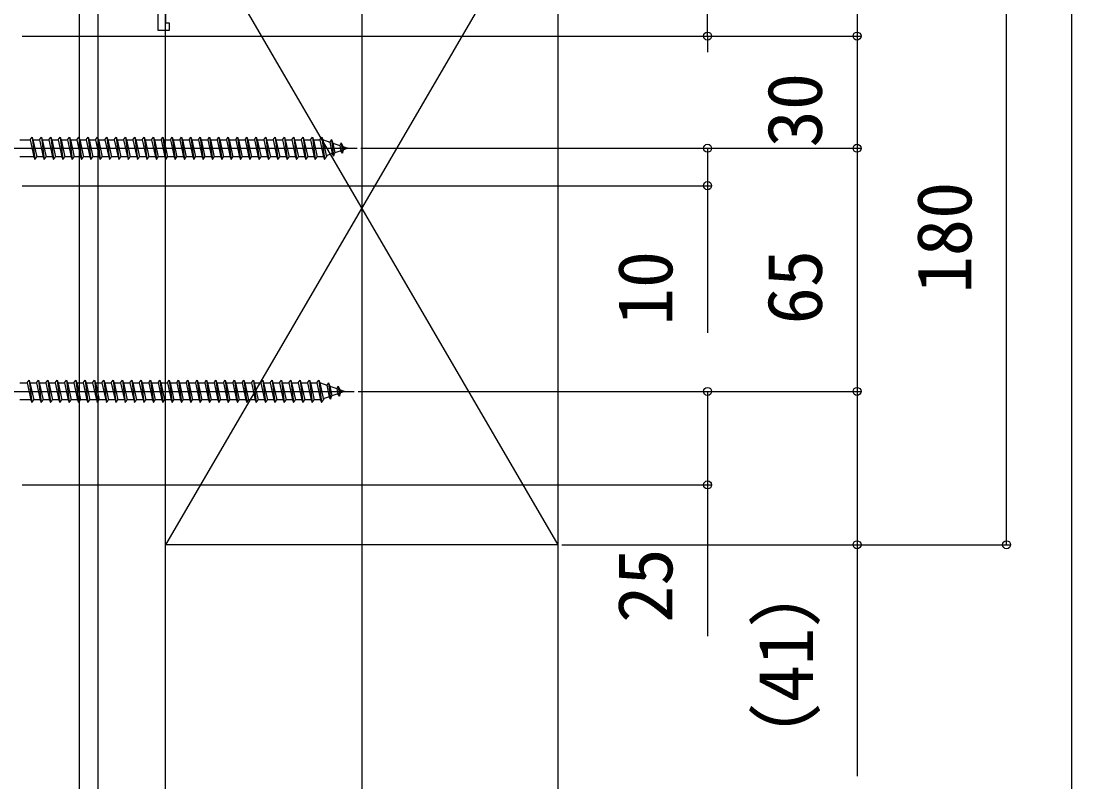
# Model space of a CAD drawing. Units: millimetres, scale not verified. Extents: x -875 to 875, y -1303 to 1296.
# Drawn here: x 593.9 to 875, y 322.7 to 526.1 of the extents above; entities that cross this region are included whole.
import ezdxf
from ezdxf.enums import TextEntityAlignment as Align

# ---------------------------------------------------------------- set-up
doc = ezdxf.new("R2010")
doc.units = ezdxf.units.MM
doc.header["$LTSCALE"] = 8
for name, color, linetype in [('0-2_YKK_11', 7, 'Continuous'), ('0-4_YKK_12', 2, 'Continuous'), ('0-5_YKK_13', 4, 'Continuous'), ('0-6_YKK_D', 6, 'Continuous'), ('0-7_YKK_ZWAK', 7, 'Continuous'), ('0-8_YSS_K', 3, 'Continuous')]:
    doc.layers.add(name, color=color, linetype=linetype)
doc.styles.add('ＭＳ ゴシック', font='')
doc.styles.get('ＭＳ ゴシック').set_extended_font_data('MS Gothic')

msp = doc.modelspace()

# ---------------------------------------------------------------- linework, layer by layer
at = {"layer": '0-2_YKK_11'}
msp.add_lwpolyline([(629.7, 554.814), (629.7, 541.543), (630, 538.114), (630, 535.906), (630.417, 535.614), (632.5, 535.614), (632.5, 525.614), (633.5, 525.614), (633.5, 523.614), (630.5, 523.614), (630.5, 533.114), (627.626, 535.127)], dxfattribs=at)
at = {"layer": '0-4_YKK_12'}
msp.add_line((685, 997.414), (685, 53.114), dxfattribs=at)
at = {"layer": '0-5_YKK_13'}
for p, q in [((596.8, 495.114), (597.55, 489.114)), ((598.8, 494.364), (599.3, 495.114)), ((599.3, 495.114), (600.05, 489.114)), ((599.3, 495.114), (599.55, 494.364)), ((601.8, 495.114), (602.55, 489.114)), ((604.3, 495.114), (605.05, 489.114)), ((606.8, 495.114), (607.55, 489.114)), ((609.3, 495.114), (610.05, 489.114)), ((611.8, 495.114), (612.55, 489.114)), ((614.3, 495.114), (615.05, 489.114)), ((616.8, 495.114), (617.55, 489.114)), ((619.3, 495.114), (620.05, 489.114)), ((621.8, 495.114), (622.55, 489.114)), ((624.3, 495.114), (625.05, 489.114)), ((626.8, 495.114), (627.55, 489.114)), ((629.3, 495.114), (630.05, 489.114)), ((631.8, 495.114), (632.55, 489.114)), ((634.3, 495.114), (635.05, 489.114)), ((636.8, 495.114), (637.55, 489.114)), ((639.3, 495.114), (640.05, 489.114)), ((641.8, 495.114), (642.55, 489.114)), ((644.3, 495.114), (645.05, 489.114)), ((646.8, 495.114), (647.55, 489.114)), ((649.3, 495.114), (650.05, 489.114)), ((651.8, 495.114), (652.55, 489.114)), ((654.3, 495.114), (655.05, 489.114)), ((656.8, 495.114), (657.55, 489.114)), ((659.3, 495.114), (660.05, 489.114)), ((661.8, 495.114), (662.55, 489.114)), ((664.3, 495.114), (665.05, 489.114)), ((666.8, 495.114), (667.55, 489.114)), ((669.3, 495.114), (670.05, 489.114)), ((671.8, 495.114), (672.55, 489.114)), ((674.3, 495.114), (675.05, 489.114)), ((584.8, 492.114), (683.8, 492.114)), ((593.5, 494.364), (596.3, 494.364)), ((597.05, 494.364), (598.05, 489.864)), ((597.05, 494.364), (598.8, 494.364)), ((598.8, 494.364), (599.8, 489.864)), ((599.55, 494.364), (600.55, 489.864)), ((599.55, 494.364), (601.3, 494.364)), ((602.05, 494.364), (603.8, 494.364)), ((602.05, 494.364), (603.05, 489.864)), ((604.55, 494.364), (606.3, 494.364)), ((604.55, 494.364), (605.55, 489.864)), ((607.05, 494.364), (608.8, 494.364)), ((607.05, 494.364), (608.05, 489.864)), ((609.55, 494.364), (611.3, 494.364)), ((609.55, 494.364), (610.55, 489.864)), ((612.05, 494.364), (613.8, 494.364)), ((612.05, 494.364), (613.05, 489.864)), ((614.55, 494.364), (616.3, 494.364)), ((614.55, 494.364), (615.55, 489.864)), ((617.05, 494.364), (618.8, 494.364)), ((617.05, 494.364), (618.05, 489.864)), ((619.55, 494.364), (621.3, 494.364)), ((619.55, 494.364), (620.55, 489.864)), ((622.05, 494.364), (623.8, 494.364)), ((622.05, 494.364), (623.05, 489.864)), ((624.55, 494.364), (626.3, 494.364)), ((624.55, 494.364), (625.55, 489.864)), ((627.05, 494.364), (628.8, 494.364)), ((627.05, 494.364), (628.05, 489.864)), ((629.55, 494.364), (631.3, 494.364)), ((629.55, 494.364), (630.55, 489.864)), ((632.05, 494.364), (633.05, 489.864)), ((634.55, 494.364), (636.3, 494.364)), ((634.55, 494.364), (635.55, 489.864)), ((637.05, 494.364), (638.05, 489.864)), ((639.55, 494.364), (641.3, 494.364)), ((639.55, 494.364), (640.55, 489.864)), ((642.05, 494.364), (643.05, 489.864)), ((644.55, 494.364), (646.3, 494.364)), ((644.55, 494.364), (645.55, 489.864)), ((647.05, 494.364), (648.05, 489.864)), ((649.55, 494.364), (651.3, 494.364)), ((649.55, 494.364), (650.55, 489.864)), ((652.05, 494.364), (653.05, 489.864)), ((654.55, 494.364), (656.3, 494.364)), ((654.55, 494.364), (655.55, 489.864)), ((657.05, 494.364), (658.05, 489.864)), ((659.55, 494.364), (661.3, 494.364)), ((659.55, 494.364), (660.55, 489.864)), ((662.05, 494.364), (663.05, 489.864)), ((664.55, 494.364), (666.3, 494.364)), ((664.55, 494.364), (665.55, 489.864)), ((667.05, 494.364), (668.8, 494.364)), ((667.05, 494.364), (668.05, 489.864)), ((669.55, 494.364), (670.55, 489.864)), ((669.55, 494.364), (671.3, 494.364)), ((672.05, 494.364), (673.05, 489.864)), ((672.05, 494.364), (673.8, 494.364)), ((674.55, 494.364), (674.766, 494.364)), ((674.55, 494.364), (675.55, 489.864)), ((674.766, 494.364), (676.427, 493.792)), ((676.886, 494.428), (676.427, 493.792)), ((676.427, 493.792), (677.12, 490.675)), ((676.886, 494.428), (677.239, 493.513)), ((676.886, 494.428), (677.44, 489.992)), ((677.239, 493.513), (679.134, 492.86)), ((677.239, 493.513), (677.817, 490.915)), ((679.498, 493.528), (679.134, 492.86)), ((679.134, 492.86), (679.442, 491.475)), ((679.498, 493.528), (679.946, 492.581)), ((679.498, 493.528), (679.837, 490.818)), ((679.946, 492.581), (681.3, 492.114)), ((679.946, 492.581), (680.139, 491.715)), ((681.3, 492.114), (680.139, 491.715)), ((597.3, 489.864), (593.5, 489.864)), ((599.8, 489.864), (598.05, 489.864)), ((599.8, 489.864), (600.05, 489.114)), ((600.05, 489.114), (600.55, 489.864)), ((602.3, 489.864), (600.55, 489.864)), ((604.8, 489.864), (603.05, 489.864)), ((607.3, 489.864), (605.55, 489.864)), ((609.8, 489.864), (608.05, 489.864)), ((612.3, 489.864), (610.55, 489.864)), ((614.8, 489.864), (613.05, 489.864)), ((617.3, 489.864), (615.55, 489.864)), ((619.8, 489.864), (618.05, 489.864)), ((622.3, 489.864), (620.55, 489.864)), ((624.8, 489.864), (623.05, 489.864)), ((627.3, 489.864), (625.55, 489.864)), ((629.8, 489.864), (628.05, 489.864)), ((632.3, 489.864), (630.55, 489.864)), ((634.8, 489.864), (633.05, 489.864)), ((637.3, 489.864), (635.55, 489.864)), ((639.8, 489.864), (638.05, 489.864)), ((642.3, 489.864), (640.55, 489.864)), ((644.8, 489.864), (643.05, 489.864)), ((647.3, 489.864), (645.55, 489.864)), ((649.8, 489.864), (648.05, 489.864)), ((652.3, 489.864), (650.55, 489.864)), ((654.8, 489.864), (653.05, 489.864)), ((657.3, 489.864), (655.55, 489.864)), ((659.8, 489.864), (658.05, 489.864)), ((662.3, 489.864), (660.55, 489.864)), ((664.8, 489.864), (663.05, 489.864)), ((667.3, 489.864), (665.55, 489.864)), ((669.8, 489.864), (668.05, 489.864)), ((672.3, 489.864), (670.55, 489.864)), ((674.766, 489.864), (673.05, 489.864)), ((674.798, 489.875), (674.766, 489.864)), ((677.12, 490.675), (675.494, 490.115)), ((677.44, 489.992), (677.12, 490.675)), ((677.44, 489.992), (677.817, 490.915)), ((679.442, 491.475), (677.817, 490.915)), ((679.837, 490.818), (679.442, 491.475)), ((679.837, 490.818), (680.139, 491.715)), ((593.5, 429.364), (595.5, 429.364)), ((596, 430.114), (596.75, 424.114)), ((596.25, 429.364), (597.25, 424.864)), ((596.25, 429.364), (598, 429.364)), ((598, 429.364), (598.5, 430.114)), ((598, 429.364), (599, 424.864)), ((598.5, 430.114), (599.25, 424.114)), ((598.5, 430.114), (598.75, 429.364)), ((598.75, 429.364), (599.75, 424.864)), ((598.75, 429.364), (600.5, 429.364)), ((601, 430.114), (601.75, 424.114)), ((601.25, 429.364), (603, 429.364)), ((601.25, 429.364), (602.25, 424.864)), ((603.5, 430.114), (604.25, 424.114)), ((603.75, 429.364), (605.5, 429.364)), ((603.75, 429.364), (604.75, 424.864)), ((606, 430.114), (606.75, 424.114)), ((606.25, 429.364), (608, 429.364)), ((606.25, 429.364), (607.25, 424.864)), ((608.5, 430.114), (609.25, 424.114)), ((608.75, 429.364), (610.5, 429.364)), ((608.75, 429.364), (609.75, 424.864)), ((611, 430.114), (611.75, 424.114)), ((611.25, 429.364), (613, 429.364)), ((611.25, 429.364), (612.25, 424.864)), ((613.5, 430.114), (614.25, 424.114)), ((613.75, 429.364), (615.5, 429.364)), ((613.75, 429.364), (614.75, 424.864)), ((616, 430.114), (616.75, 424.114)), ((616.25, 429.364), (618, 429.364)), ((616.25, 429.364), (617.25, 424.864)), ((618.5, 430.114), (619.25, 424.114)), ((618.75, 429.364), (620.5, 429.364)), ((618.75, 429.364), (619.75, 424.864)), ((621, 430.114), (621.75, 424.114)), ((621.25, 429.364), (623, 429.364)), ((621.25, 429.364), (622.25, 424.864)), ((623.5, 430.114), (624.25, 424.114)), ((623.75, 429.364), (625.5, 429.364)), ((623.75, 429.364), (624.75, 424.864)), ((626, 430.114), (626.75, 424.114)), ((626.25, 429.364), (628, 429.364)), ((626.25, 429.364), (627.25, 424.864)), ((628.5, 430.114), (629.25, 424.114)), ((628.75, 429.364), (630.5, 429.364)), ((628.75, 429.364), (629.75, 424.864)), ((631, 430.114), (631.75, 424.114)), ((631.25, 429.364), (632.25, 424.864)), ((633.5, 430.114), (634.25, 424.114)), ((633.75, 429.364), (635.5, 429.364)), ((633.75, 429.364), (634.75, 424.864)), ((636, 430.114), (636.75, 424.114)), ((636.25, 429.364), (637.25, 424.864)), ((638.5, 430.114), (639.25, 424.114)), ((638.75, 429.364), (640.5, 429.364)), ((638.75, 429.364), (639.75, 424.864)), ((641, 430.114), (641.75, 424.114)), ((641.25, 429.364), (642.25, 424.864)), ((643.5, 430.114), (644.25, 424.114)), ((643.75, 429.364), (645.5, 429.364)), ((643.75, 429.364), (644.75, 424.864)), ((646, 430.114), (646.75, 424.114)), ((646.25, 429.364), (647.25, 424.864)), ((648.5, 430.114), (649.25, 424.114)), ((648.75, 429.364), (650.5, 429.364)), ((648.75, 429.364), (649.75, 424.864)), ((651, 430.114), (651.75, 424.114)), ((651.25, 429.364), (652.25, 424.864)), ((653.5, 430.114), (654.25, 424.114)), ((653.75, 429.364), (655.5, 429.364)), ((653.75, 429.364), (654.75, 424.864)), ((656, 430.114), (656.75, 424.114)), ((656.25, 429.364), (657.25, 424.864)), ((658.5, 430.114), (659.25, 424.114)), ((658.75, 429.364), (660.5, 429.364)), ((658.75, 429.364), (659.75, 424.864)), ((661, 430.114), (661.75, 424.114)), ((661.25, 429.364), (662.25, 424.864)), ((663.5, 430.114), (664.25, 424.114)), ((663.75, 429.364), (665.5, 429.364)), ((663.75, 429.364), (664.75, 424.864)), ((666, 430.114), (666.75, 424.114)), ((666.25, 429.364), (668, 429.364)), ((666.25, 429.364), (667.25, 424.864)), ((668.5, 430.114), (669.25, 424.114)), ((668.75, 429.364), (669.75, 424.864)), ((668.75, 429.364), (670.5, 429.364)), ((671, 430.114), (671.75, 424.114)), ((671.25, 429.364), (672.25, 424.864)), ((671.25, 429.364), (673, 429.364)), ((673.5, 430.114), (674.25, 424.114)), ((673.75, 429.364), (673.966, 429.364)), ((673.75, 429.364), (674.75, 424.864)), ((673.966, 429.364), (675.627, 428.792)), ((676.086, 429.428), (675.627, 428.792)), ((675.627, 428.792), (676.32, 425.675)), ((676.086, 429.428), (676.439, 428.513)), ((676.086, 429.428), (676.64, 424.992)), ((676.439, 428.513), (678.334, 427.86)), ((676.439, 428.513), (677.017, 425.915)), ((678.698, 428.528), (678.334, 427.86)), ((678.334, 427.86), (678.642, 426.475)), ((678.698, 428.528), (679.146, 427.581)), ((678.698, 428.528), (679.037, 425.818)), ((679.146, 427.581), (680.5, 427.114)), ((679.146, 427.581), (679.339, 426.715)), ((584, 427.114), (683, 427.114)), ((596.5, 424.864), (593.5, 424.864)), ((599, 424.864), (597.25, 424.864)), ((599, 424.864), (599.25, 424.114)), ((599.25, 424.114), (599.75, 424.864)), ((601.5, 424.864), (599.75, 424.864)), ((604, 424.864), (602.25, 424.864)), ((606.5, 424.864), (604.75, 424.864)), ((609, 424.864), (607.25, 424.864)), ((611.5, 424.864), (609.75, 424.864)), ((614, 424.864), (612.25, 424.864)), ((616.5, 424.864), (614.75, 424.864)), ((619, 424.864), (617.25, 424.864)), ((621.5, 424.864), (619.75, 424.864)), ((624, 424.864), (622.25, 424.864)), ((626.5, 424.864), (624.75, 424.864)), ((629, 424.864), (627.25, 424.864)), ((631.5, 424.864), (629.75, 424.864)), ((634, 424.864), (632.25, 424.864)), ((636.5, 424.864), (634.75, 424.864)), ((639, 424.864), (637.25, 424.864)), ((641.5, 424.864), (639.75, 424.864)), ((644, 424.864), (642.25, 424.864)), ((646.5, 424.864), (644.75, 424.864)), ((649, 424.864), (647.25, 424.864)), ((651.5, 424.864), (649.75, 424.864)), ((654, 424.864), (652.25, 424.864)), ((656.5, 424.864), (654.75, 424.864)), ((659, 424.864), (657.25, 424.864)), ((661.5, 424.864), (659.75, 424.864)), ((664, 424.864), (662.25, 424.864)), ((666.5, 424.864), (664.75, 424.864)), ((669, 424.864), (667.25, 424.864)), ((671.5, 424.864), (669.75, 424.864)), ((673.966, 424.864), (672.25, 424.864)), ((673.998, 424.875), (673.966, 424.864)), ((676.32, 425.675), (674.694, 425.115)), ((676.64, 424.992), (676.32, 425.675)), ((676.64, 424.992), (677.017, 425.915)), ((678.642, 426.475), (677.017, 425.915)), ((679.037, 425.818), (678.642, 426.475)), ((679.037, 425.818), (679.339, 426.715)), ((680.5, 427.114), (679.339, 426.715))]:
    msp.add_line(p, q, dxfattribs=at)
for points in [[(596.3, 494.364), (596.8, 495.114), (597.05, 494.364)], [(601.3, 494.364), (601.8, 495.114), (602.05, 494.364)], [(603.8, 494.364), (604.3, 495.114), (604.55, 494.364)], [(606.3, 494.364), (606.8, 495.114), (607.05, 494.364)], [(608.8, 494.364), (609.3, 495.114), (609.55, 494.364)], [(611.3, 494.364), (611.8, 495.114), (612.05, 494.364)], [(613.8, 494.364), (614.3, 495.114), (614.55, 494.364)], [(616.3, 494.364), (616.8, 495.114), (617.05, 494.364)], [(618.8, 494.364), (619.3, 495.114), (619.55, 494.364)], [(621.3, 494.364), (621.8, 495.114), (622.05, 494.364)], [(623.8, 494.364), (624.3, 495.114), (624.55, 494.364)], [(626.3, 494.364), (626.8, 495.114), (627.05, 494.364)], [(628.8, 494.364), (629.3, 495.114), (629.55, 494.364)], [(631.3, 494.364), (631.8, 495.114), (632.05, 494.364)], [(632.05, 494.364), (633.8, 494.364), (634.3, 495.114), (634.55, 494.364)], [(636.3, 494.364), (636.8, 495.114), (637.05, 494.364)], [(637.05, 494.364), (638.8, 494.364), (639.3, 495.114), (639.55, 494.364)], [(641.3, 494.364), (641.8, 495.114), (642.05, 494.364)], [(642.05, 494.364), (643.8, 494.364), (644.3, 495.114), (644.55, 494.364)], [(646.3, 494.364), (646.8, 495.114), (647.05, 494.364)], [(647.05, 494.364), (648.8, 494.364), (649.3, 495.114), (649.55, 494.364)], [(651.3, 494.364), (651.8, 495.114), (652.05, 494.364)], [(652.05, 494.364), (653.8, 494.364), (654.3, 495.114), (654.55, 494.364)], [(656.3, 494.364), (656.8, 495.114), (657.05, 494.364)], [(657.05, 494.364), (658.8, 494.364), (659.3, 495.114), (659.55, 494.364)], [(661.3, 494.364), (661.8, 495.114), (662.05, 494.364)], [(662.05, 494.364), (663.8, 494.364), (664.3, 495.114), (664.55, 494.364)], [(666.3, 494.364), (666.8, 495.114), (667.05, 494.364)], [(668.8, 494.364), (669.3, 495.114), (669.55, 494.364)], [(671.3, 494.364), (671.8, 495.114), (672.05, 494.364)], [(673.8, 494.364), (674.3, 495.114), (674.55, 494.364)], [(596.3, 494.364), (597.3, 489.864), (597.55, 489.114), (598.05, 489.864)], [(601.3, 494.364), (602.3, 489.864), (602.55, 489.114), (603.05, 489.864)], [(603.8, 494.364), (604.8, 489.864), (605.05, 489.114), (605.55, 489.864)], [(606.3, 494.364), (607.3, 489.864), (607.55, 489.114), (608.05, 489.864)], [(608.8, 494.364), (609.8, 489.864), (610.05, 489.114), (610.55, 489.864)], [(611.3, 494.364), (612.3, 489.864), (612.55, 489.114), (613.05, 489.864)], [(613.8, 494.364), (614.8, 489.864), (615.05, 489.114), (615.55, 489.864)], [(616.3, 494.364), (617.3, 489.864), (617.55, 489.114), (618.05, 489.864)], [(618.8, 494.364), (619.8, 489.864), (620.05, 489.114), (620.55, 489.864)], [(621.3, 494.364), (622.3, 489.864), (622.55, 489.114), (623.05, 489.864)], [(623.8, 494.364), (624.8, 489.864), (625.05, 489.114), (625.55, 489.864)], [(626.3, 494.364), (627.3, 489.864), (627.55, 489.114), (628.05, 489.864)], [(628.8, 494.364), (629.8, 489.864), (630.05, 489.114), (630.55, 489.864)], [(631.3, 494.364), (632.3, 489.864), (632.55, 489.114), (633.05, 489.864)], [(633.8, 494.364), (634.8, 489.864), (635.05, 489.114), (635.55, 489.864)], [(636.3, 494.364), (637.3, 489.864), (637.55, 489.114), (638.05, 489.864)], [(638.8, 494.364), (639.8, 489.864), (640.05, 489.114), (640.55, 489.864)], [(641.3, 494.364), (642.3, 489.864), (642.55, 489.114), (643.05, 489.864)], [(643.8, 494.364), (644.8, 489.864), (645.05, 489.114), (645.55, 489.864)], [(646.3, 494.364), (647.3, 489.864), (647.55, 489.114), (648.05, 489.864)], [(648.8, 494.364), (649.8, 489.864), (650.05, 489.114), (650.55, 489.864)], [(651.3, 494.364), (652.3, 489.864), (652.55, 489.114), (653.05, 489.864)], [(653.8, 494.364), (654.8, 489.864), (655.05, 489.114), (655.55, 489.864)], [(656.3, 494.364), (657.3, 489.864), (657.55, 489.114), (658.05, 489.864)], [(658.8, 494.364), (659.8, 489.864), (660.05, 489.114), (660.55, 489.864)], [(661.3, 494.364), (662.3, 489.864), (662.55, 489.114), (663.05, 489.864)], [(663.8, 494.364), (664.8, 489.864), (665.05, 489.114), (665.55, 489.864)], [(666.3, 494.364), (667.3, 489.864), (667.55, 489.114), (668.05, 489.864)], [(668.8, 494.364), (669.8, 489.864), (670.05, 489.114), (670.55, 489.864)], [(671.3, 494.364), (672.3, 489.864), (672.55, 489.114), (673.05, 489.864)], [(673.8, 494.364), (674.8, 489.864), (675.05, 489.114), (675.55, 489.864)], [(595.5, 429.364), (596, 430.114), (596.25, 429.364)], [(595.5, 429.364), (596.5, 424.864), (596.75, 424.114), (597.25, 424.864)], [(600.5, 429.364), (601, 430.114), (601.25, 429.364)], [(600.5, 429.364), (601.5, 424.864), (601.75, 424.114), (602.25, 424.864)], [(603, 429.364), (603.5, 430.114), (603.75, 429.364)], [(603, 429.364), (604, 424.864), (604.25, 424.114), (604.75, 424.864)], [(605.5, 429.364), (606, 430.114), (606.25, 429.364)], [(605.5, 429.364), (606.5, 424.864), (606.75, 424.114), (607.25, 424.864)], [(608, 429.364), (608.5, 430.114), (608.75, 429.364)], [(608, 429.364), (609, 424.864), (609.25, 424.114), (609.75, 424.864)], [(610.5, 429.364), (611, 430.114), (611.25, 429.364)], [(610.5, 429.364), (611.5, 424.864), (611.75, 424.114), (612.25, 424.864)], [(613, 429.364), (613.5, 430.114), (613.75, 429.364)], [(613, 429.364), (614, 424.864), (614.25, 424.114), (614.75, 424.864)], [(615.5, 429.364), (616, 430.114), (616.25, 429.364)], [(615.5, 429.364), (616.5, 424.864), (616.75, 424.114), (617.25, 424.864)], [(618, 429.364), (618.5, 430.114), (618.75, 429.364)], [(618, 429.364), (619, 424.864), (619.25, 424.114), (619.75, 424.864)], [(620.5, 429.364), (621, 430.114), (621.25, 429.364)], [(620.5, 429.364), (621.5, 424.864), (621.75, 424.114), (622.25, 424.864)], [(623, 429.364), (623.5, 430.114), (623.75, 429.364)], [(623, 429.364), (624, 424.864), (624.25, 424.114), (624.75, 424.864)], [(625.5, 429.364), (626, 430.114), (626.25, 429.364)], [(625.5, 429.364), (626.5, 424.864), (626.75, 424.114), (627.25, 424.864)], [(628, 429.364), (628.5, 430.114), (628.75, 429.364)], [(628, 429.364), (629, 424.864), (629.25, 424.114), (629.75, 424.864)], [(630.5, 429.364), (631, 430.114), (631.25, 429.364)], [(630.5, 429.364), (631.5, 424.864), (631.75, 424.114), (632.25, 424.864)], [(631.25, 429.364), (633, 429.364), (633.5, 430.114), (633.75, 429.364)], [(633, 429.364), (634, 424.864), (634.25, 424.114), (634.75, 424.864)], [(635.5, 429.364), (636, 430.114), (636.25, 429.364)], [(635.5, 429.364), (636.5, 424.864), (636.75, 424.114), (637.25, 424.864)], [(636.25, 429.364), (638, 429.364), (638.5, 430.114), (638.75, 429.364)], [(638, 429.364), (639, 424.864), (639.25, 424.114), (639.75, 424.864)], [(640.5, 429.364), (641, 430.114), (641.25, 429.364)], [(640.5, 429.364), (641.5, 424.864), (641.75, 424.114), (642.25, 424.864)], [(641.25, 429.364), (643, 429.364), (643.5, 430.114), (643.75, 429.364)], [(643, 429.364), (644, 424.864), (644.25, 424.114), (644.75, 424.864)], [(645.5, 429.364), (646, 430.114), (646.25, 429.364)], [(645.5, 429.364), (646.5, 424.864), (646.75, 424.114), (647.25, 424.864)], [(646.25, 429.364), (648, 429.364), (648.5, 430.114), (648.75, 429.364)], [(648, 429.364), (649, 424.864), (649.25, 424.114), (649.75, 424.864)], [(650.5, 429.364), (651, 430.114), (651.25, 429.364)], [(650.5, 429.364), (651.5, 424.864), (651.75, 424.114), (652.25, 424.864)], [(651.25, 429.364), (653, 429.364), (653.5, 430.114), (653.75, 429.364)], [(653, 429.364), (654, 424.864), (654.25, 424.114), (654.75, 424.864)], [(655.5, 429.364), (656, 430.114), (656.25, 429.364)], [(655.5, 429.364), (656.5, 424.864), (656.75, 424.114), (657.25, 424.864)], [(656.25, 429.364), (658, 429.364), (658.5, 430.114), (658.75, 429.364)], [(658, 429.364), (659, 424.864), (659.25, 424.114), (659.75, 424.864)], [(660.5, 429.364), (661, 430.114), (661.25, 429.364)], [(660.5, 429.364), (661.5, 424.864), (661.75, 424.114), (662.25, 424.864)], [(661.25, 429.364), (663, 429.364), (663.5, 430.114), (663.75, 429.364)], [(663, 429.364), (664, 424.864), (664.25, 424.114), (664.75, 424.864)], [(665.5, 429.364), (666, 430.114), (666.25, 429.364)], [(665.5, 429.364), (666.5, 424.864), (666.75, 424.114), (667.25, 424.864)], [(668, 429.364), (668.5, 430.114), (668.75, 429.364)], [(668, 429.364), (669, 424.864), (669.25, 424.114), (669.75, 424.864)], [(670.5, 429.364), (671, 430.114), (671.25, 429.364)], [(670.5, 429.364), (671.5, 424.864), (671.75, 424.114), (672.25, 424.864)], [(673, 429.364), (673.5, 430.114), (673.75, 429.364)], [(673, 429.364), (674, 424.864), (674.25, 424.114), (674.75, 424.864)]]:
    msp.add_lwpolyline(points, dxfattribs=at)
at = {"layer": '0-6_YKK_D'}
for p, q in [((817.5, 807.115), (817.5, 522.114)), ((857.5, 386.114), (857.5, 566.114)), ((777.5, 522.114), (777.5, 532.114)), ((594.2, 522.114), (778.5, 522.114)), ((695, 522.114), (818.5, 522.114)), ((747.5, 522.114), (818.5, 522.114)), ((777.5, 522.114), (777.5, 517.814)), ((817.5, 522.114), (817.5, 492.114)), ((684.8, 492.114), (778.5, 492.114)), ((747.5, 492.114), (818.5, 492.114)), ((747.5, 492.114), (818.5, 492.114)), ((817.5, 492.114), (817.5, 427.114)), ((594.2, 482.114), (778.5, 482.114)), ((684, 427.114), (778.5, 427.114)), ((747.5, 427.114), (818.5, 427.114)), ((747.5, 427.114), (818.5, 427.114)), ((594.2, 402.114), (778.5, 402.114)), ((738.5, 386.114), (818.5, 386.114)), ((738.5, 386.114), (858.5, 386.114))]:
    msp.add_line(p, q, dxfattribs=at)
for points in [[(777.5, 492.114), (777.5, 482.114), (777.5, 442.814)], [(777.5, 427.114), (777.5, 402.114), (777.5, 361.678)], [(817.5, 427.114), (817.5, 386.114), (817.5, 324.201)]]:
    msp.add_lwpolyline(points, dxfattribs=at)
for centre in [(777.5, 522.114), (817.5, 522.114), (817.5, 522.114), (777.5, 492.114), (817.5, 492.114), (817.5, 492.114), (777.5, 482.114), (777.5, 427.114), (817.5, 427.114), (817.5, 427.114), (777.5, 402.114), (817.5, 386.114), (857.5, 386.114)]:
    msp.add_circle(centre, 1.075, dxfattribs=at)
at = {"layer": '0-7_YKK_ZWAK'}
msp.add_lwpolyline([(-875, -1303.2), (875, -1303.2), (875, 1246.8)], dxfattribs=at)
at = {"layer": '0-8_YSS_K'}
for p, q in [((632.5, 53.114), (632.5, 566.114)), ((737.5, 566.114), (632.5, 386.114)), ((632.5, 566.114), (737.5, 386.114)), ((609.5, 53.114), (609.5, 552.314)), ((614.5, 53.114), (614.5, 552.314)), ((737.5, 386.114), (737.5, 53.114))]:
    msp.add_line(p, q, dxfattribs=at)
msp.add_lwpolyline([(632.5, 566.114), (737.5, 566.114), (737.5, 386.114), (632.5, 386.114)], close=True, dxfattribs=at)

# ---------------------------------------------------------------- texts
at = {"layer": '0-6_YKK_D', "style": 'ＭＳ ゴシック'}
for s, p in [('30', (812.5, 492.342)), ('180', (852.5, 453.274)), ('10', (772.5, 444.746)), ('65', (812.5, 445.012)), ('25', (772.5, 365.201)), ('（41）', (810.114, 323.974))]:
    msp.add_text(s, height=14.66, rotation=90, dxfattribs=at).set_placement(p, align=Align.BOTTOM_LEFT)

doc.saveas('drawing.dxf')
